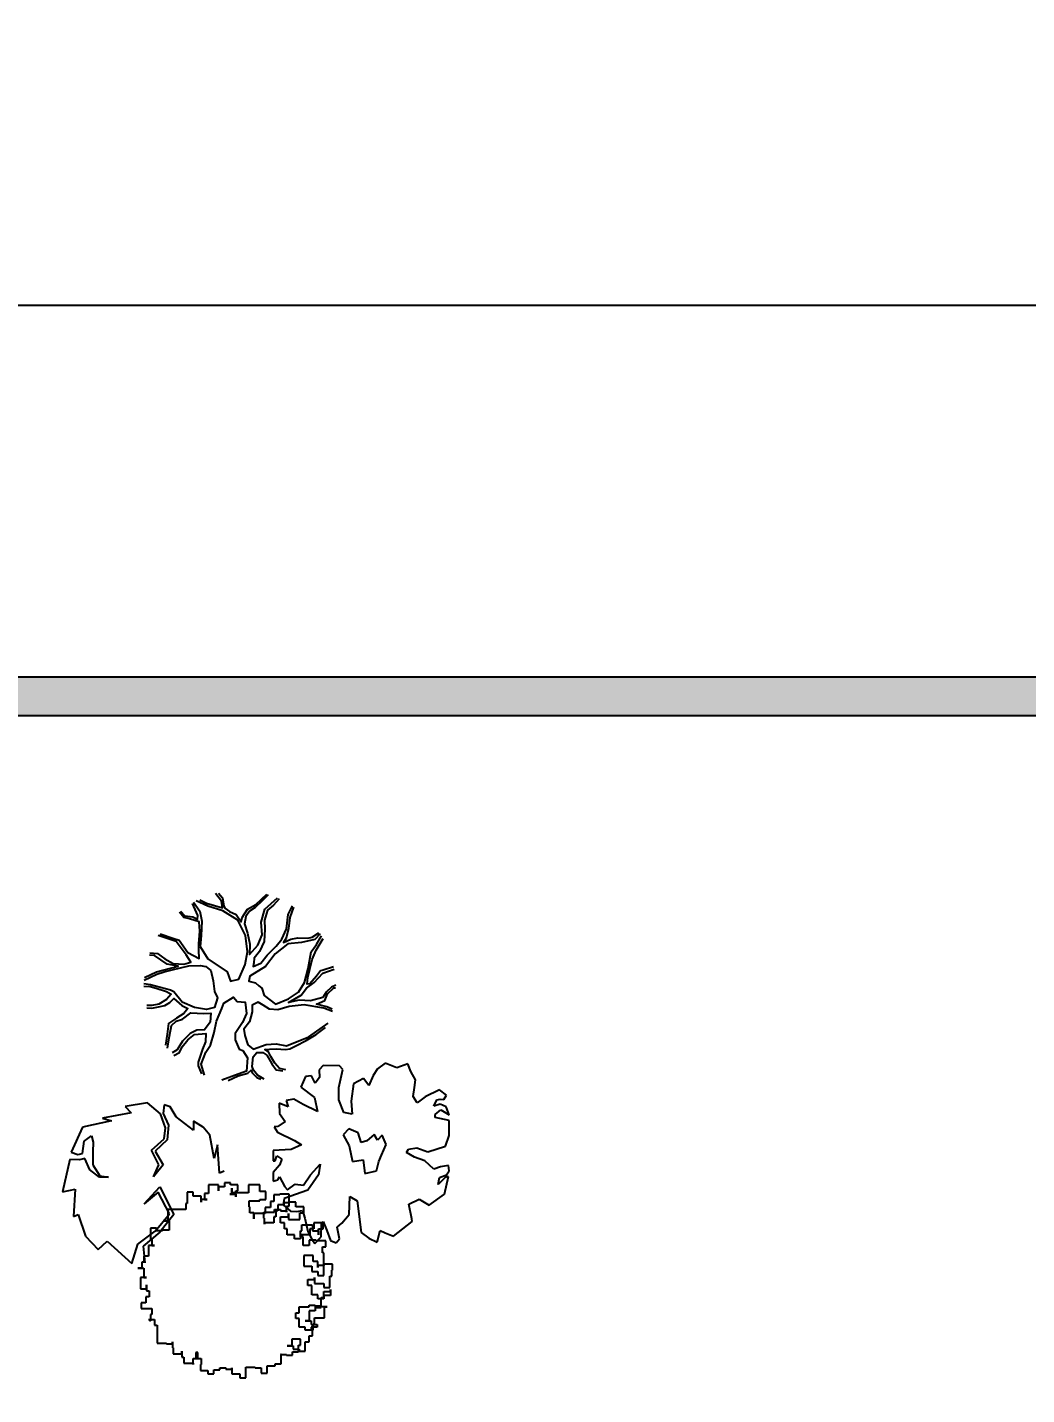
# Model space of a CAD drawing. Header units: inches. Extents: x 78 to 302, y -105 to 74.
# Drawn here: x 111.71 to 137.59, y 38.29 to 73.72 of the extents above; entities that cross this region are included whole.
import ezdxf

# ---------------------------------------------------------------- set-up
doc = ezdxf.new("R2010")
doc.units = ezdxf.units.IN
doc.header["$LTSCALE"] = 0.05
doc.header["$MEASUREMENT"] = 0
doc.layers.get('0').update_dxf_attribs({"color": 62})
doc.layers.add('rayas', color=7, linetype='Continuous')
doc.styles.get("Standard").update_dxf_attribs({"font": 'verdana.ttf'})
doc.dimstyles.get("Standard").update_dxf_attribs({"dimtxt": 0.18, "dimasz": 0.18, "dimexe": 0.18, "dimexo": 0.0625, "dimgap": 0.09, "dimtad": 0, "dimtih": 1, "dimtoh": 1, "dimdec": 4, "dimzin": 0, "dimdsep": 46, "dimtxsty": 'Standard', "dimcen": 0.09, "dimadec": 0, "dimazin": 0, "dimtfac": 1, "dimtdec": 4, "dimtofl": 0, "dimtmove": 0, "dimatfit": 3, "dimfxl": 1, "dimtolj": 1, "dimtzin": 0, "dimarcsym": 0})

# ---------------------------------------------------------------- blocks, each defined once
blk = doc.blocks.new('_Dot')
at = {"color": 0, "linetype": 'ByBlock', "lineweight": -2}
blk.add_line((-0.5, 0), (-1, 0), dxfattribs=at)
at = {"color": 0, "linetype": 'ByBlock', "const_width": 0.5}
blk.add_lwpolyline([(-0.25, 0, 1), (0.25, 0, 1)], format="xyb", close=True, dxfattribs=at)
blk = doc.blocks.new('*D6')
at = {"layer": 'Defpoints', "color": 0}
for p in [(300.963, 66.52), (95.688, 56.888), (300.963, 56.888)]:
    blk.add_point(p, dxfattribs=at)
at = {"layer": 'rayas', "color": 0, "lineweight": -2}
for p, q in [((95.688, 59.388), (95.688, 73.72)), ((300.963, 59.388), (300.963, 73.72)), ((97.688, 66.52), (188.259, 66.52)), ((298.963, 66.52), (208.392, 66.52))]:
    blk.add_line(p, q, dxfattribs=at)
at = {"layer": 'rayas', "color": 0, "lineweight": -2, "xscale": 2, "yscale": 2, "zscale": 2, "rotation": 180}
blk.add_blockref('_Dot', (95.688, 66.52), dxfattribs=at)
at = {"layer": 'rayas', "color": 0, "lineweight": -2, "xscale": 2, "yscale": 2, "zscale": 2}
blk.add_blockref('_Dot', (300.963, 66.52), dxfattribs=at)
at = {"layer": 'rayas', "color": 0, "insert": (198.326, 66.52), "char_height": 2, "attachment_point": 5}
blk.add_mtext('\\A1;205.27 m', dxfattribs=at)

msp = doc.modelspace()

# ---------------------------------------------------------------- hatches: boundary and pattern name
at = {"layer": 'rayas'}
msp.add_hatch(color=256, dxfattribs=at).paths.add_polyline_path([(188.02561, -83.1619), (96.68833, -83.1619), (96.68833, 55.88831), (299.96289, 55.88831), (299.96289, -83.1619), (208.62561, -83.1619), (208.62561, -84.1619), (300.96289, -84.1619), (300.96289, 56.88831), (95.68833, 56.88831), (95.68833, -84.1619), (188.02561, -84.1619)])

# ---------------------------------------------------------------- linework, layer by layer
for p, q in [((119.3745, 46.81878), (119.27152, 46.70521)), ((119.7961, 46.81015), (119.3745, 46.81878)), ((119.88038, 46.71384), (119.7961, 46.81015)), ((120.9762, 46.87998), (120.77948, 46.73149)), ((121.27611, 46.75758), (120.9762, 46.87998)), ((121.56635, 46.86253), (121.27611, 46.75758)), ((121.64138, 46.66147), (121.56635, 46.86253)), ((118.91549, 46.53024), (118.7936, 46.25935)), ((119.06535, 46.54789), (118.91549, 46.53024)), ((119.16833, 46.36429), (119.06535, 46.54789)), ((119.28077, 46.50415), (119.16833, 46.36429)), ((119.27152, 46.70521), (119.28077, 46.50415)), ((119.77719, 46.25053), (119.88038, 46.71384)), ((120.41421, 46.48669), (120.16137, 46.34664)), ((120.55481, 46.30309), (120.41421, 46.48669)), ((120.66725, 46.55653), (120.55481, 46.30309)), ((120.77948, 46.73149), (120.66725, 46.55653)), ((121.76307, 46.45158), (121.64138, 46.66147)), ((121.73512, 46.25053), (121.76307, 46.45158)), ((118.7936, 46.25935), (119.14962, 45.98827)), ((119.77719, 45.92707), (119.77719, 46.25053)), ((120.16137, 46.34664), (120.0958, 45.89215)), ((121.70696, 46.01455), (121.73512, 46.25053)), ((122.38139, 46.18933), (122.01611, 46.00573)), ((122.56885, 46.04947), (122.38139, 46.18933)), ((114.81727, 45.85225), (114.23996, 45.76123)), ((114.23996, 45.76123), (114.39599, 45.5922)), ((115.16054, 45.57053), (114.81727, 45.85225)), ((115.25416, 45.80024), (115.22295, 45.5792)), ((115.41019, 45.74823), (115.25416, 45.80024)), ((115.56622, 45.49252), (115.41019, 45.74823)), ((118.46574, 45.75229), (118.23161, 45.83958)), ((118.23161, 45.83958), (118.24106, 45.57733)), ((118.61579, 45.94453), (118.40962, 45.90961)), ((118.40962, 45.90961), (118.46574, 45.75229)), ((118.84992, 45.80467), (118.61579, 45.94453)), ((119.22465, 45.62989), (118.84992, 45.80467)), ((119.14962, 45.98827), (119.22465, 45.62989)), ((119.90833, 45.60361), (119.77719, 45.92707)), ((120.0958, 45.89215), (120.12396, 45.55987)), ((121.80994, 45.84841), (121.70696, 46.01455)), ((122.01611, 46.00573), (121.80994, 45.84841)), ((122.24099, 45.76975), (122.31581, 45.92707)), ((122.40009, 45.81349), (122.24099, 45.76975)), ((122.31581, 45.92707), (122.40009, 45.94453)), ((122.40009, 45.94453), (122.49383, 45.93589)), ((122.5594, 45.75229), (122.40009, 45.81349)), ((122.49383, 45.93589), (122.56885, 46.04947)), ((122.63422, 45.54241), (122.5594, 45.75229)), ((113.88628, 45.3885), (113.13733, 45.21947)), ((114.39599, 45.5922), (113.65224, 45.45351)), ((113.65224, 45.45351), (113.65224, 45.45351)), ((113.65224, 45.45351), (113.88628, 45.3885)), ((115.28537, 45.20646), (115.16054, 45.57053)), ((115.22295, 45.5792), (115.36338, 45.27148)), ((116.01351, 45.14145), (115.56622, 45.49252)), ((116.26317, 45.21947), (116.01351, 45.37549)), ((116.01351, 45.37549), (116.01351, 45.14145)), ((118.39091, 45.36744), (118.1942, 45.23641)), ((118.24106, 45.57733), (118.39091, 45.36744)), ((120.12396, 45.55987), (119.90833, 45.60361)), ((122.26895, 45.55104), (122.4188, 45.67344)), ((122.26895, 45.47238), (122.26895, 45.55104)), ((122.63422, 45.39373), (122.26895, 45.47238)), ((122.4188, 45.67344), (122.63422, 45.54241)), ((122.63422, 45.00907), (122.63422, 45.39373)), ((113.13733, 45.21947), (112.84087, 44.56935)), ((113.18414, 44.8554), (113.37138, 44.99843)), ((113.37138, 44.99843), (113.41819, 44.8294)), ((115.25416, 44.92041), (115.28537, 45.20646)), ((115.36338, 45.27148), (115.33218, 44.89441)), ((116.4348, 45.01143), (116.26317, 45.21947)), ((116.54402, 44.41332), (116.4348, 45.01143)), ((118.1942, 45.23641), (118.10046, 45.22758)), ((118.10046, 45.22758), (118.18474, 45.08773)), ((118.18474, 45.08773), (118.62504, 44.87784)), ((120.03948, 45.17521), (119.88963, 45.02653)), ((119.88963, 45.02653), (120.04893, 44.73798)), ((120.27381, 45.07027), (120.03948, 45.17521)), ((120.35809, 44.82547), (120.27381, 45.07027)), ((120.6952, 45.03535), (120.49849, 44.86921)), ((120.77948, 44.88667), (120.6952, 45.03535)), ((120.90138, 45.01789), (120.77948, 44.88667)), ((121.00436, 44.77309), (120.90138, 45.01789)), ((122.54069, 44.72935), (122.63422, 45.00907)), ((113.13733, 44.54334), (113.18414, 44.8554)), ((113.41819, 44.8294), (113.40259, 44.58235)), ((114.92649, 44.62136), (115.25416, 44.92041)), ((115.33218, 44.89441), (115.02011, 44.59535)), ((116.63764, 44.76438), (116.54402, 44.41332)), ((116.68445, 44.02758), (116.63764, 44.76438)), ((118.81251, 44.76427), (118.54077, 44.64187)), ((118.62504, 44.87784), (118.81251, 44.76427)), ((120.04893, 44.73798), (120.0958, 44.48455)), ((120.49849, 44.86921), (120.35809, 44.82547)), ((120.88267, 44.49318), (121.00436, 44.77309)), ((121.52894, 44.56321), (121.58527, 44.65069)), ((121.58527, 44.65069), (121.80069, 44.68561)), ((121.80069, 44.68561), (122.08168, 44.58067)), ((122.08168, 44.58067), (122.54069, 44.72935)), ((112.80967, 44.38732), (112.62243, 43.5465)), ((113.05932, 44.37431), (112.80967, 44.38732)), ((112.84087, 44.56935), (113.01251, 44.51734)), ((113.01251, 44.51734), (113.13733, 44.54334)), ((113.19974, 44.41332), (113.05932, 44.37431)), ((113.32457, 44.11427), (113.19974, 44.41332)), ((113.40259, 44.58235), (113.40259, 44.24429)), ((115.11373, 44.24429), (114.92649, 44.62136)), ((115.02011, 44.59535), (115.22295, 44.24429)), ((118.54077, 44.64187), (118.0723, 44.61558)), ((118.0723, 44.61558), (118.0723, 44.35332)), ((118.0723, 44.35332), (118.12862, 44.35332)), ((118.12862, 44.35332), (118.17549, 44.47572)), ((118.17549, 44.47572), (118.29718, 44.38824)), ((118.29718, 44.38824), (118.24106, 44.23975)), ((120.0958, 44.48455), (120.13321, 44.33587)), ((120.13321, 44.33587), (120.40496, 44.37078)), ((120.40496, 44.37078), (120.45162, 44.02104)), ((120.75153, 44.09107), (120.8171, 44.33587)), ((120.8171, 44.33587), (120.88267, 44.49318)), ((121.73512, 44.44081), (121.52894, 44.56321)), ((122.00666, 44.35332), (121.73512, 44.44081)), ((122.24099, 44.13481), (122.00666, 44.35332)), ((113.57422, 43.92357), (113.32457, 44.11427)), ((113.40259, 44.24429), (113.58982, 43.96257)), ((113.58982, 43.96257), (113.80827, 43.92357)), ((115.22295, 44.24429), (114.9733, 43.93657)), ((114.9733, 43.93657), (115.11373, 44.24429)), ((116.80928, 44.07959), (116.68445, 44.02758)), ((118.24106, 44.23975), (118.0723, 44.04732)), ((118.0723, 44.04732), (118.0723, 43.81998)), ((118.1942, 43.85509), (118.24106, 43.93375)), ((118.24106, 43.93375), (118.38146, 43.67149)), ((118.85917, 43.71504), (119.04664, 43.98612)), ((119.25261, 43.98612), (118.97161, 43.59264)), ((119.04664, 43.98612), (119.29022, 44.26584)), ((119.29022, 44.26584), (119.25261, 43.98612)), ((120.45162, 44.02104), (120.75153, 44.09107)), ((122.40955, 44.19601), (122.24099, 44.13481)), ((122.38139, 43.91629), (122.56885, 43.98612)), ((122.61552, 44.23092), (122.40955, 44.19601)), ((122.51253, 43.48789), (122.61552, 43.94238)), ((122.61552, 43.94238), (122.53124, 43.91629)), ((122.56885, 43.98612), (122.63422, 44.09107)), ((122.63422, 44.09107), (122.61552, 44.23092)), ((112.62243, 43.5465), (112.95009, 43.61151)), ((112.95009, 43.61151), (112.90328, 42.90938)), ((113.80827, 43.92357), (113.57422, 43.92357)), ((114.73926, 43.23444), (115.14494, 43.67652)), ((115.14494, 43.67652), (115.50381, 42.96139)), ((116.6605, 43.7253), (116.40136, 43.7253)), ((116.40136, 43.7253), (116.40136, 43.50149)), ((116.6605, 43.57023), (116.6605, 43.7253)), ((116.81567, 43.67414), (116.6605, 43.67414)), ((116.6605, 43.67414), (116.6605, 43.57023)), ((116.97084, 43.77645), (116.81567, 43.77645)), ((116.81567, 43.77645), (116.81567, 43.67414)), ((116.97084, 43.7253), (116.97084, 43.77645)), ((117.1612, 43.7253), (116.97084, 43.7253)), ((117.00603, 43.51908), (117.00603, 43.63897)), ((117.00603, 43.63897), (117.00603, 43.48391)), ((117.1612, 43.57023), (117.1612, 43.7253)), ((117.73069, 43.7253), (117.43635, 43.7253)), ((117.43635, 43.7253), (117.43635, 43.51908)), ((117.73069, 43.55265), (117.73069, 43.7253)), ((118.0723, 43.81998), (118.1942, 43.85509)), ((118.97161, 43.59264), (118.36275, 43.37412)), ((118.38146, 43.67149), (118.44703, 43.60147)), ((118.44703, 43.60147), (118.64375, 43.74132)), ((118.64375, 43.74132), (118.85917, 43.71504)), ((122.53124, 43.91629), (122.35323, 43.73269)), ((122.35323, 43.73269), (122.38139, 43.91629)), ((115.09813, 43.5335), (114.73926, 43.23444)), ((115.39459, 42.97439), (115.09813, 43.5335)), ((115.84947, 43.24252), (115.81427, 43.24252)), ((115.81427, 43.24252), (115.81427, 43.08745)), ((116.00464, 43.53506), (115.84947, 43.53506)), ((115.84947, 43.53506), (115.84947, 43.24252)), ((116.00464, 43.43275), (116.00464, 43.53506)), ((116.21259, 43.43275), (116.00464, 43.43275)), ((116.21259, 43.27609), (116.21259, 43.43275)), ((116.21259, 43.34643), (116.21259, 43.27609)), ((116.36776, 43.34643), (116.21259, 43.34643)), ((116.29738, 43.50149), (116.29738, 43.34643)), ((116.40136, 43.50149), (116.29738, 43.50149)), ((116.29738, 43.34643), (116.36776, 43.34643)), ((117.00603, 43.48391), (116.95324, 43.48391)), ((116.95324, 43.48391), (117.10841, 43.48391)), ((117.1612, 43.51908), (117.00603, 43.51908)), ((117.10841, 43.41517), (117.10841, 43.57023)), ((117.10841, 43.57023), (117.1612, 43.57023)), ((117.10841, 43.48391), (117.10841, 43.41517)), ((117.43635, 43.51908), (117.1612, 43.51908)), ((117.1612, 43.51908), (117.1612, 43.51908)), ((117.45394, 43.15619), (117.45394, 43.31126)), ((117.45394, 43.31126), (117.73069, 43.31126)), ((117.88586, 43.55265), (117.73069, 43.55265)), ((117.73069, 43.34643), (117.88586, 43.34643)), ((117.73069, 43.31126), (117.73069, 43.34643)), ((117.88586, 43.34643), (117.88586, 43.55265)), ((117.88586, 43.55265), (117.88586, 43.55265)), ((118.09221, 43.29367), (118.00583, 43.29367)), ((118.00583, 43.29367), (118.00583, 43.13861)), ((118.24738, 43.46632), (118.09221, 43.46632)), ((118.09221, 43.46632), (118.09221, 43.29367)), ((118.48893, 43.48391), (118.24738, 43.48391)), ((118.24738, 43.48391), (118.24738, 43.46632)), ((118.36275, 43.37412), (118.33459, 43.20798)), ((118.35136, 43.2601), (118.35136, 43.20735)), ((118.50653, 43.2601), (118.35136, 43.2601)), ((118.48893, 43.32884), (118.48893, 43.48391)), ((118.48893, 43.17378), (118.48893, 43.32884)), ((118.48893, 43.32884), (118.48893, 43.32884)), ((118.6617, 43.27609), (118.50653, 43.27609)), ((118.50653, 43.27609), (118.50653, 43.2601)), ((118.6617, 43.15619), (118.6617, 43.27609)), ((120.04893, 42.95455), (120.05839, 43.42669)), ((120.05839, 43.42669), (120.25511, 43.31292)), ((120.25511, 43.31292), (120.35809, 42.49104)), ((121.59452, 43.22544), (121.85681, 43.35667)), ((121.66954, 42.84961), (121.59452, 43.22544)), ((121.85681, 43.35667), (122.1191, 43.19935)), ((122.1191, 43.19935), (122.51253, 43.48789)), ((112.90328, 42.90938), (113.02811, 42.96139)), ((113.02811, 42.96139), (113.21535, 42.39362)), ((115.02011, 42.52365), (115.39459, 42.97439)), ((115.50381, 42.96139), (115.14494, 42.49764)), ((115.50394, 43.08745), (115.34877, 43.08745)), ((115.34877, 43.08745), (115.34877, 42.79331)), ((115.65911, 43.08745), (115.50394, 43.08745)), ((115.50394, 43.08745), (115.50394, 43.08745)), ((115.65911, 43.08745), (115.65911, 43.08745)), ((115.81427, 43.08745), (115.65911, 43.08745)), ((115.81427, 43.08745), (115.81427, 43.08745)), ((117.47154, 43.15619), (117.45394, 43.15619)), ((117.47154, 43.00113), (117.47154, 43.15619)), ((117.57552, 43.00113), (117.47154, 43.00113)), ((117.57552, 42.84606), (117.57552, 43.00113)), ((117.86826, 42.98354), (117.57552, 42.98354)), ((117.57552, 42.98354), (117.57552, 42.84606)), ((117.83467, 43.01871), (118.10981, 43.01871)), ((117.83467, 42.86365), (117.83467, 43.01871)), ((118.00583, 43.13861), (117.86826, 43.13861)), ((117.86826, 43.13861), (117.86826, 42.98354)), ((118.145, 42.89722), (118.09221, 42.89722)), ((118.09221, 42.89722), (118.09221, 42.74215)), ((118.10981, 43.01871), (118.10981, 43.08745)), ((118.10981, 43.08745), (118.26498, 43.08745)), ((118.19619, 43.05228), (118.145, 43.05228)), ((118.145, 43.05228), (118.145, 42.89722)), ((118.35136, 43.20735), (118.19619, 43.20735)), ((118.19619, 43.20735), (118.19619, 43.20735)), ((118.19619, 43.20735), (118.19619, 43.05228)), ((118.26498, 43.08745), (118.26498, 43.05228)), ((118.26498, 43.05228), (118.42015, 43.05228)), ((118.26498, 42.74215), (118.26498, 42.89722)), ((118.26498, 42.89722), (118.47294, 42.89722)), ((118.33459, 43.20798), (118.52206, 43.04184)), ((118.42015, 43.01871), (118.42015, 43.17378)), ((118.42015, 43.17378), (118.48893, 43.17378)), ((118.42015, 43.05228), (118.42015, 43.01871)), ((118.47294, 42.89722), (118.47294, 42.98354)), ((118.47294, 42.98354), (118.47294, 42.82848)), ((118.52206, 43.04184), (118.69062, 43.03321)), ((118.86966, 43.15619), (118.6617, 43.15619)), ((118.69062, 43.03321), (118.84047, 43.05949)), ((118.76568, 42.82848), (118.76568, 43.00113)), ((118.76568, 43.00113), (118.86966, 43.00113)), ((118.84047, 43.05949), (118.89679, 42.86707)), ((118.86966, 43.00113), (118.86966, 43.15619)), ((119.85222, 42.73584), (120.04893, 42.95455)), ((114.56762, 42.18559), (115.02011, 42.52365)), ((114.90086, 42.60467), (114.90086, 42.31053)), ((115.05603, 42.60467), (114.90086, 42.60467)), ((115.05603, 42.53593), (115.05603, 42.60467)), ((115.2112, 42.53593), (115.05603, 42.53593)), ((115.38396, 42.55192), (115.2112, 42.55192)), ((115.2112, 42.55192), (115.2112, 42.53593)), ((115.34877, 42.79331), (115.22879, 42.79331)), ((115.22879, 42.79331), (115.38396, 42.79331)), ((115.38396, 42.79331), (115.38396, 42.55192)), ((117.85066, 42.86365), (117.83467, 42.86365)), ((117.85066, 42.70858), (117.85066, 42.86365)), ((118.09221, 42.74215), (117.85066, 42.74215)), ((117.85066, 42.74215), (117.85066, 42.70858)), ((118.36896, 42.74215), (118.26498, 42.74215)), ((118.36896, 42.58709), (118.36896, 42.74215)), ((118.43774, 42.58709), (118.36896, 42.58709)), ((118.43774, 42.43202), (118.43774, 42.58709)), ((118.47294, 42.82848), (118.76568, 42.82848)), ((118.78327, 42.53593), (118.81687, 42.53593)), ((118.78327, 42.38087), (118.78327, 42.53593)), ((118.81687, 42.53593), (118.81687, 42.691)), ((118.81687, 42.691), (119.09361, 42.691)), ((118.89679, 42.86707), (118.97161, 42.51732)), ((118.97161, 42.51732), (119.0748, 42.31627)), ((119.02483, 42.58709), (119.02483, 42.43202)), ((119.1288, 42.58709), (119.02483, 42.58709)), ((119.09361, 42.691), (119.09361, 42.53593)), ((119.09361, 42.53593), (119.24878, 42.53593)), ((119.1288, 42.74215), (119.1288, 42.74215)), ((119.1288, 42.74215), (119.1288, 42.58709)), ((119.37036, 42.74215), (119.1288, 42.74215)), ((119.24878, 42.43202), (119.24878, 42.58709)), ((119.24878, 42.58709), (119.37036, 42.58709)), ((119.24878, 42.53593), (119.24878, 42.43202)), ((119.31818, 42.37747), (119.32764, 42.71838)), ((119.32764, 42.71838), (119.3745, 42.77958)), ((119.37036, 42.58709), (119.37036, 42.74215)), ((119.3745, 42.77958), (119.46824, 42.54361)), ((119.46824, 42.54361), (119.56177, 42.28135)), ((119.73053, 42.63109), (119.85222, 42.73584)), ((119.7961, 42.32509), (119.73053, 42.63109)), ((120.77023, 42.23761), (120.84506, 42.54361)), ((120.84506, 42.54361), (120.9762, 42.48241)), ((121.19183, 42.39492), (121.67879, 42.77958)), ((121.67879, 42.77958), (121.66954, 42.84961)), ((113.21535, 42.39362), (113.54301, 42.05556)), ((113.54301, 42.05556), (113.77706, 42.2636)), ((113.77706, 42.2636), (114.41159, 41.6915)), ((114.41159, 41.6915), (114.56762, 42.18559)), ((115.14494, 42.49764), (114.70805, 42.13358)), ((114.90086, 42.31053), (114.93445, 42.31053)), ((114.93445, 42.31053), (114.93445, 42.15546)), ((118.43774, 42.43202), (118.43774, 42.43202)), ((118.62811, 42.43202), (118.43774, 42.43202)), ((118.62811, 42.32811), (118.62811, 42.43202)), ((118.78327, 42.32811), (118.62811, 42.32811)), ((119.02483, 42.43202), (118.78327, 42.43202)), ((118.78327, 42.43202), (118.78327, 42.32811)), ((118.85206, 42.38087), (118.78327, 42.38087)), ((118.85206, 42.15546), (118.85206, 42.38087)), ((119.00723, 42.29454), (119.00723, 42.15546)), ((119.17999, 42.29454), (119.00723, 42.29454)), ((119.0748, 42.31627), (119.15908, 42.20269)), ((119.15908, 42.20269), (119.31818, 42.37747)), ((119.17999, 42.27696), (119.17999, 42.29454)), ((119.43914, 42.27696), (119.17999, 42.27696)), ((119.43914, 42.12189), (119.43914, 42.27696)), ((119.56177, 42.28135), (119.71162, 42.22015)), ((119.71162, 42.22015), (119.7961, 42.32509)), ((120.35809, 42.49104), (120.55481, 42.34255)), ((120.55481, 42.34255), (120.77023, 42.23761)), ((120.9762, 42.48241), (121.19183, 42.39492)), ((114.70805, 42.13358), (114.75486, 41.7045)), ((114.84807, 41.8805), (114.72809, 41.8805)), ((114.72809, 41.8805), (114.72809, 41.72544)), ((115.00324, 42.15546), (114.84807, 42.15546)), ((114.84807, 42.15546), (114.84807, 41.8805)), ((114.93445, 42.15546), (115.00324, 42.15546)), ((119.00723, 42.15546), (118.85206, 42.15546)), ((119.11121, 41.89809), (118.86966, 41.89809)), ((118.86966, 41.89809), (118.86966, 41.62153)), ((119.11121, 41.74142), (119.11121, 41.89809)), ((119.35276, 41.96683), (119.35276, 42.12189)), ((119.35276, 42.12189), (119.43914, 42.12189)), ((119.38635, 41.96683), (119.35276, 41.96683)), ((119.38635, 41.81176), (119.38635, 41.96683)), ((119.38635, 41.81176), (119.38635, 41.81176)), ((119.38635, 41.63911), (119.38635, 41.81176)), ((114.6753, 41.57037), (114.57293, 41.57037)), ((114.57293, 41.57037), (114.72809, 41.57037)), ((114.72809, 41.72544), (114.6753, 41.72544)), ((114.6753, 41.72544), (114.6753, 41.57037)), ((114.72809, 41.57037), (114.72809, 41.32898)), ((118.86966, 41.62153), (119.07602, 41.62153)), ((119.07602, 41.62153), (119.07602, 41.48404)), ((119.07602, 41.48404), (119.23118, 41.48404)), ((119.23118, 41.74142), (119.11121, 41.74142)), ((119.23118, 41.58636), (119.23118, 41.74142)), ((119.38635, 41.63911), (119.23118, 41.63911)), ((119.23118, 41.63911), (119.23118, 41.58636)), ((119.23118, 41.48404), (119.23118, 41.38014)), ((119.61191, 41.67268), (119.38635, 41.67268)), ((119.38635, 41.67268), (119.38635, 41.63911)), ((119.38635, 41.38014), (119.38635, 41.63911)), ((119.38635, 41.63911), (119.38635, 41.63911)), ((119.59431, 41.36255), (119.59431, 41.51762)), ((119.59431, 41.51762), (119.61191, 41.51762)), ((119.61191, 41.51762), (119.61191, 41.67268)), ((114.64171, 41.32898), (114.64171, 41.03483)), ((114.79688, 41.32898), (114.64171, 41.32898)), ((114.72809, 41.32898), (114.79688, 41.32898)), ((114.79688, 41.03483), (114.79688, 41.13874)), ((114.79688, 41.13874), (114.79688, 40.98368)), ((118.97364, 41.12116), (118.97364, 41.27623)), ((118.97364, 41.27623), (119.1448, 41.27623)), ((119.07602, 41.12116), (118.97364, 41.12116)), ((119.07602, 40.87977), (119.07602, 41.12116)), ((119.1448, 41.27623), (119.1448, 41.32898)), ((119.1448, 41.32898), (119.1448, 41.17391)), ((119.1448, 41.17391), (119.38635, 41.17391)), ((119.23118, 41.38014), (119.38635, 41.38014)), ((119.38635, 41.17391), (119.38635, 41.07)), ((119.54312, 41.07), (119.54312, 41.36255)), ((119.54312, 41.36255), (119.59431, 41.36255)), ((114.64171, 41.03483), (114.64171, 41.03483)), ((114.64171, 41.03483), (114.79688, 41.03483)), ((114.86567, 40.82861), (114.77928, 40.82861)), ((114.77928, 40.82861), (114.77928, 40.67355)), ((114.79688, 40.98368), (114.86567, 40.98368)), ((114.86567, 40.98368), (114.86567, 40.82861)), ((119.23118, 40.87977), (119.07602, 40.87977)), ((119.23118, 40.77586), (119.23118, 40.87977)), ((119.38635, 40.77586), (119.23118, 40.77586)), ((119.31757, 40.55205), (119.31757, 40.81103)), ((119.31757, 40.81103), (119.38635, 40.81103)), ((119.38635, 41.07), (119.54312, 41.07)), ((119.38635, 40.81103), (119.38635, 40.96609)), ((119.38635, 40.96609), (119.55912, 40.96609)), ((119.55912, 40.86218), (119.38635, 40.86218)), ((119.38635, 40.86218), (119.38635, 40.77586)), ((119.55912, 40.96609), (119.55912, 41.01725)), ((119.55912, 41.01725), (119.55912, 40.86218)), ((114.77928, 40.67355), (114.65931, 40.67355)), ((114.65931, 40.67355), (114.65931, 40.51848)), ((114.65931, 40.51848), (114.93445, 40.51848)), ((114.93445, 40.51848), (114.93445, 40.51848)), ((114.93445, 40.51848), (114.93445, 40.36342)), ((118.6617, 40.25951), (118.6617, 40.41457)), ((118.6617, 40.41457), (118.74808, 40.41457)), ((118.74808, 40.41457), (118.74808, 40.56964)), ((118.74808, 40.56964), (119.00723, 40.56964)), ((119.00723, 40.56964), (119.00723, 40.60481)), ((119.00723, 40.60481), (119.1624, 40.60481)), ((119.00723, 40.46573), (119.00723, 40.20675)), ((119.1624, 40.46573), (119.00723, 40.46573)), ((119.1624, 40.60481), (119.1624, 40.55205)), ((119.31757, 40.58722), (119.1624, 40.58722)), ((119.1624, 40.58722), (119.1624, 40.46573)), ((119.1624, 40.55205), (119.31757, 40.55205)), ((119.31757, 40.56964), (119.31757, 40.58722)), ((119.47274, 40.56964), (119.31757, 40.56964)), ((119.40395, 40.27709), (119.40395, 40.56964)), ((119.40395, 40.56964), (119.47274, 40.56964)), ((114.84807, 40.24192), (115.00324, 40.24192)), ((114.90086, 40.20675), (114.88326, 40.20675)), ((114.88326, 40.20675), (114.88326, 40.19077)), ((114.88326, 40.19077), (114.88326, 40.19077)), ((114.93445, 40.36342), (114.90086, 40.36342)), ((114.90086, 40.36342), (114.90086, 40.20675)), ((115.00324, 40.24192), (115.00324, 40.24192)), ((115.00324, 40.24192), (115.00324, 40.08686)), ((115.00324, 40.08686), (115.07362, 40.08686)), ((115.07362, 40.08686), (115.07362, 39.93179)), ((118.74808, 40.25951), (118.6617, 40.25951)), ((118.74808, 40.0357), (118.74808, 40.25951)), ((119.00723, 40.20675), (118.90325, 40.20675)), ((118.90325, 40.20675), (119.05842, 40.20675)), ((119.05842, 40.20675), (119.05842, 40.10444)), ((119.05842, 40.10444), (119.21519, 40.10444)), ((119.11121, 39.96536), (119.11121, 40.12203)), ((119.11121, 40.12203), (119.1448, 40.12203)), ((119.1448, 40.12203), (119.1448, 40.27709)), ((119.1448, 40.27709), (119.40395, 40.27709)), ((119.21519, 40.10444), (119.21519, 40.0357)), ((115.07362, 39.93179), (115.07362, 39.77673)), ((115.07362, 39.93179), (115.07362, 39.93179)), ((115.07362, 39.77673), (115.07362, 39.77673)), ((115.07362, 39.77673), (115.07362, 39.62166)), ((118.78327, 39.72397), (118.55932, 39.72397)), ((118.55932, 39.72397), (118.55932, 39.55292)), ((118.90325, 40.0357), (118.74808, 40.0357)), ((118.78327, 39.56891), (118.78327, 39.72397)), ((118.90325, 39.96536), (118.90325, 40.0357)), ((119.05842, 39.96536), (118.90325, 39.96536)), ((119.00723, 39.65523), (119.00723, 39.8103)), ((119.00723, 39.8103), (119.09361, 39.8103)), ((119.05842, 40.0357), (119.05842, 39.96536)), ((119.21519, 40.0357), (119.05842, 40.0357)), ((119.09361, 39.8103), (119.09361, 39.96536)), ((119.09361, 39.96536), (119.11121, 39.96536)), ((115.07362, 39.62166), (115.31518, 39.62166)), ((115.31518, 39.62166), (115.31518, 39.60408)), ((115.31518, 39.60408), (115.47034, 39.60408)), ((115.47034, 39.60408), (115.47034, 39.65523)), ((115.47034, 39.65523), (115.47034, 39.50017)), ((115.47034, 39.50017), (115.48634, 39.50017)), ((115.48634, 39.50017), (115.48634, 39.3451)), ((115.48634, 39.3451), (115.7119, 39.3451)), ((115.7119, 39.3451), (115.7119, 39.41384)), ((115.7119, 39.41384), (115.7119, 39.25878)), ((116.12621, 39.38027), (116.07342, 39.38027)), ((116.07342, 39.38027), (116.07342, 39.22521)), ((116.12621, 39.22521), (116.12621, 39.38027)), ((118.28258, 39.32752), (118.26498, 39.32752)), ((118.26498, 39.32752), (118.42015, 39.32752)), ((118.28258, 39.08613), (118.28258, 39.32752)), ((118.42015, 39.32752), (118.42015, 39.31153)), ((118.55932, 39.55292), (118.43774, 39.55292)), ((118.43774, 39.55292), (118.59291, 39.55292)), ((118.57532, 39.31153), (118.57532, 39.39626)), ((118.57532, 39.39626), (118.73209, 39.39626)), ((118.59291, 39.55292), (118.59291, 39.4666)), ((118.59291, 39.4666), (118.74808, 39.4666)), ((118.73209, 39.39626), (118.73209, 39.56891)), ((118.73209, 39.56891), (118.78327, 39.56891)), ((118.74808, 39.4666), (118.74808, 39.41384)), ((118.74808, 39.41384), (118.90325, 39.41384)), ((118.90325, 39.41384), (118.90325, 39.65523)), ((118.90325, 39.65523), (119.00723, 39.65523)), ((115.7119, 39.25878), (115.76309, 39.25878)), ((115.76309, 39.25878), (115.76309, 39.10371)), ((115.76309, 39.10371), (116.00464, 39.10371)), ((116.00464, 39.22521), (116.12621, 39.22521)), ((116.00464, 39.07014), (116.00464, 39.22521)), ((116.00464, 39.10371), (116.00464, 39.07014)), ((116.07342, 39.22521), (116.21259, 39.22521)), ((116.21259, 39.07014), (116.195, 39.07014)), ((116.195, 39.07014), (116.195, 38.91348)), ((116.21259, 39.22521), (116.21259, 39.07014)), ((116.6957, 38.93106), (116.6957, 38.98382)), ((116.6957, 38.98382), (116.85087, 38.98382)), ((116.85087, 38.98382), (116.85087, 38.94865)), ((117.00603, 38.94865), (117.00603, 38.98382)), ((117.00603, 38.98382), (117.00603, 38.82875)), ((117.36756, 38.72484), (117.36756, 38.9998)), ((117.36756, 38.9998), (117.60911, 38.9998)), ((117.60911, 38.9998), (117.60911, 38.98382)), ((117.60911, 38.98382), (117.76428, 38.98382)), ((117.76428, 38.98382), (117.76428, 38.84474)), ((117.92105, 38.84474), (117.92105, 39.03497)), ((117.92105, 39.03497), (118.12741, 39.03497)), ((118.12741, 39.08613), (118.28258, 39.08613)), ((118.12741, 39.03497), (118.12741, 39.08613)), ((118.42015, 39.31153), (118.57532, 39.31153)), ((116.195, 38.91348), (116.38376, 38.91348)), ((116.38376, 38.91348), (116.38376, 38.82875)), ((116.38376, 38.82875), (116.54053, 38.82875)), ((116.54053, 38.82875), (116.54053, 38.93106)), ((116.54053, 38.93106), (116.6957, 38.93106)), ((116.85087, 38.94865), (117.00603, 38.94865)), ((117.00603, 38.82875), (117.21239, 38.82875)), ((117.21239, 38.82875), (117.21239, 38.72484)), ((117.21239, 38.72484), (117.36756, 38.72484)), ((117.76428, 38.84474), (117.92105, 38.84474))]:
    msp.add_line(p, q)
for points in [[(115.67864, 50.81995), (115.79078, 50.69628), (115.99469, 50.66766), (116.11712, 50.61063), (116.12742, 50.70568), (116.08646, 50.78193), (115.98462, 51.01987)], [(116.01371, 51.05169), (116.17845, 50.81995), (116.22926, 50.563), (116.20889, 50.19178), (116.18852, 49.906), (116.38236, 49.58241), (116.88217, 49.24921), (116.97394, 49.00166), (117.18814, 49.0589), (117.35131, 49.43952), (117.41264, 49.76332), (117.36161, 50.19178), (117.15748, 50.58201), (116.77003, 50.82956), (116.38236, 50.94383), (116.08112, 51.08754)], [(116.17845, 51.11513), (116.3517, 51.02948), (116.75973, 50.9056), (116.73937, 51.07711), (116.58627, 51.27703)], [(116.65767, 51.28643), (116.75973, 51.16276), (116.80047, 50.95323), (116.82106, 50.8962), (116.94327, 50.81055), (117.11674, 50.7343), (117.24925, 50.54399), (117.26984, 50.65826), (117.41264, 50.86758), (117.62685, 50.99146), (117.91245, 51.25802)], [(117.94289, 51.2388), (117.80009, 51.09612), (117.60625, 50.91521), (117.46345, 50.81995), (117.37168, 50.67727), (117.33094, 50.48675), (117.41264, 50.24881), (117.47375, 49.96324), (117.46345, 49.69668), (117.67765, 49.93462), (117.79002, 50.20118), (117.76965, 50.53438), (117.86142, 50.86758), (118.18776, 51.16276)], [(118.2285, 51.13414), (118.08569, 50.97224), (117.93282, 50.84857), (117.85112, 50.58201), (117.86142, 50.35347), (117.84105, 50.02988), (117.71862, 49.77272), (117.58589, 49.60142), (117.57581, 49.47775), (117.55544, 49.38249), (117.75935, 49.46814), (117.92252, 49.67767), (118.1571, 49.91561), (118.2999, 50.09652), (118.42233, 50.36308), (118.46307, 50.7343), (118.57543, 50.95323)], [(115.14817, 50.2298), (115.50518, 50.10592), (115.63768, 50.0679), (115.86218, 49.74431), (116.15786, 49.59202), (116.14779, 49.81095), (116.14779, 49.97264), (116.17845, 50.29644), (116.15786, 50.54399), (115.91322, 50.62003), (115.76012, 50.65826), (115.64798, 50.79154)], [(118.60587, 50.92482), (118.50403, 50.65826), (118.47336, 50.37248), (118.41226, 50.11553), (118.34086, 50.01087), (118.53447, 50.09652), (118.71823, 50.12514), (118.97317, 50.11553), (119.08531, 50.14415), (119.25878, 50.25842)], [(114.88293, 49.7347), (115.07677, 49.7253), (115.2706, 49.58241), (115.48481, 49.45874), (115.76012, 49.44913), (115.94366, 49.49676), (115.82145, 49.68707), (115.56628, 50.02988), (115.09714, 50.19178)], [(119.29617, 50.23034), (119.15671, 50.08691), (118.81, 50.01087), (118.453, 49.97264), (118.12665, 49.71569), (117.88179, 49.38249), (117.47375, 49.13494), (117.44308, 49.00166), (117.61655, 48.96364), (117.70832, 48.88739), (117.77972, 48.82075), (117.84105, 48.63044), (118.13673, 48.41151), (118.47336, 48.54479), (118.72831, 48.71609), (118.89148, 48.97304), (118.98347, 49.33486), (119.06494, 49.76332), (119.19767, 49.95363), (119.32911, 50.17824)], [(119.63615, 49.37288), (119.37092, 49.28723), (119.29952, 49.26822), (119.19767, 49.13494), (119.02421, 48.93502), (118.95281, 48.92562), (118.97317, 49.09692), (119.08531, 49.5634), (119.18738, 49.81095), (119.37092, 50.10592)], [(114.74013, 49.09692), (115.0564, 49.24921), (115.61731, 49.3921), (115.33171, 49.44913), (115.00537, 49.66806), (114.87264, 49.67767)], [(114.73463, 49.03127), (115.06647, 49.18257), (115.25024, 49.24921), (115.46444, 49.29684), (115.89285, 49.4015), (116.18852, 49.41111), (116.33133, 49.38249), (116.46406, 49.27783), (116.52516, 49.01127), (116.55583, 48.7351), (116.6373, 48.5732), (116.55583, 48.32586), (116.3517, 48.26862), (116.03565, 48.32586), (115.71938, 48.45914), (115.50518, 48.7257), (115.41341, 48.77312), (114.9033, 48.9064), (114.73052, 48.93549)], [(119.69726, 48.897), (119.58512, 48.84937), (119.45261, 48.71609), (119.36084, 48.58281), (119.04457, 48.49716), (118.74867, 48.51617), (118.47336, 48.44953), (118.79971, 48.63984), (118.94251, 48.82075), (119.13634, 48.97304), (119.36084, 49.21119), (119.65652, 49.31585)], [(114.72983, 48.87799), (114.89323, 48.86838), (115.0461, 48.82075), (115.31134, 48.7351), (115.43377, 48.66846), (115.31134, 48.52578), (115.11751, 48.41151), (114.93397, 48.37328), (114.80124, 48.37328)], [(114.80124, 48.31625), (114.93397, 48.30664), (115.10743, 48.33526), (115.2706, 48.37328), (115.40311, 48.44953), (115.50518, 48.55419), (115.57658, 48.49716), (115.70908, 48.37328), (115.86218, 48.29724), (115.76012, 48.16396), (115.57658, 48.04969), (115.36237, 47.9068), (115.33171, 47.63084), (115.29097, 47.34527)], [(116.29933, 46.56768), (116.20889, 46.85017), (116.33133, 47.16436), (116.45376, 47.34527), (116.54553, 47.67847), (116.60686, 47.96404), (116.74966, 48.29724), (116.80047, 48.43052), (117.04534, 48.59242), (117.14741, 48.47815), (117.35131, 48.45914), (117.35131, 48.45914), (117.38198, 48.16396), (117.27991, 47.93542), (117.09637, 47.64985), (117.09637, 47.48795), (117.19844, 47.2404), (117.29021, 47.21199), (117.41264, 47.02147), (117.38198, 46.66926), (117.16777, 46.59322), (116.74542, 46.43782)], [(119.60549, 48.27823), (119.46269, 48.33526), (119.19767, 48.41151), (119.41188, 48.50656), (119.48328, 48.67807), (119.64645, 48.83036), (119.68719, 48.83036)], [(119.60952, 48.2227), (119.39129, 48.30664), (118.8814, 48.3925), (118.49373, 48.34487), (118.19806, 48.25922), (117.98385, 48.27823), (117.82046, 48.38289), (117.68795, 48.45914), (117.53485, 48.38289), (117.53485, 48.21159), (117.46345, 47.95443), (117.32065, 47.76412), (117.34124, 47.59282), (117.42271, 47.35467), (117.55544, 47.2404), (117.89186, 47.36428), (118.1571, 47.38329), (118.42233, 47.32626), (119.00384, 47.5642), (119.50275, 47.91349)], [(115.34201, 47.26902), (115.38274, 47.53558), (115.42348, 47.76412), (115.44385, 47.85938), (115.56628, 47.96404), (115.72945, 48.02107), (115.94366, 48.18297), (116.27022, 48.16396), (116.46406, 48.17336), (116.44346, 47.94503), (116.30066, 47.74511), (116.09675, 47.7355), (115.92329, 47.64985), (115.72945, 47.44993), (115.58665, 47.22139), (115.46444, 47.14535)], [(115.50518, 47.07871), (115.64798, 47.15475), (115.71938, 47.30704), (115.86218, 47.48795), (116.03565, 47.62123), (116.33133, 47.64985), (116.32125, 47.43092), (116.24985, 47.2404), (116.18852, 47.0597), (116.13749, 46.9072), (116.13749, 46.81215), (116.21919, 46.60262)], [(118.40196, 46.70728), (118.23879, 46.74551), (118.11636, 46.87879), (118.01429, 47.05009), (117.95319, 47.17376), (117.86142, 47.231), (117.98385, 47.2404), (118.1571, 47.25001), (118.39167, 47.231), (118.50403, 47.25001), (118.6672, 47.32626), (118.93244, 47.46894), (119.18738, 47.62123), (119.43225, 47.80214)], [(117.84105, 46.46934), (117.66758, 46.5646), (117.56552, 46.69788), (117.53485, 46.79314), (117.55544, 47.04048), (117.65729, 47.15475), (117.81038, 47.15475), (117.91245, 47.08811), (118.04496, 46.85978), (118.1571, 46.70728), (118.33056, 46.67887)], [(116.91283, 46.43132), (117.16777, 46.55499), (117.42271, 46.62163), (117.50441, 46.69788), (117.53485, 46.63124), (117.65729, 46.50736), (117.75935, 46.46934)]]:
    msp.add_lwpolyline(points)
for points in [[(188.02561, -84.1619), (95.68833, -84.1619), (95.68833, 56.88831), (300.96289, 56.88831), (300.96289, -84.1619), (208.62561, -84.1619)], [(188.02561, -83.1619), (96.68833, -83.1619), (96.68833, 55.88831), (299.96289, 55.88831), (299.96289, -83.1619), (208.62561, -83.1619)]]:
    msp.add_lwpolyline(points, dxfattribs=at)

# ---------------------------------------------------------------- dimensions: what is measured, and where the dimension line sits
at = {"layer": 'rayas', "color": 3}
dim = msp.add_linear_dim(base=(300.96289, 66.52035), p1=(95.68833, 56.88831), p2=(300.96289, 56.88831), text='205.27 m', dimstyle='Standard', override={"dimscale": 40, "dimtxt": 0.05, "dimasz": 0.05, "dimpost": ' m', "dimblk": 'Dot'}, dxfattribs=at)
dim.commit()
dim.dimension.update_dxf_attribs({"geometry": '*D6', "text_midpoint": (198.32561, 66.52035)})

doc.saveas('drawing.dxf')
